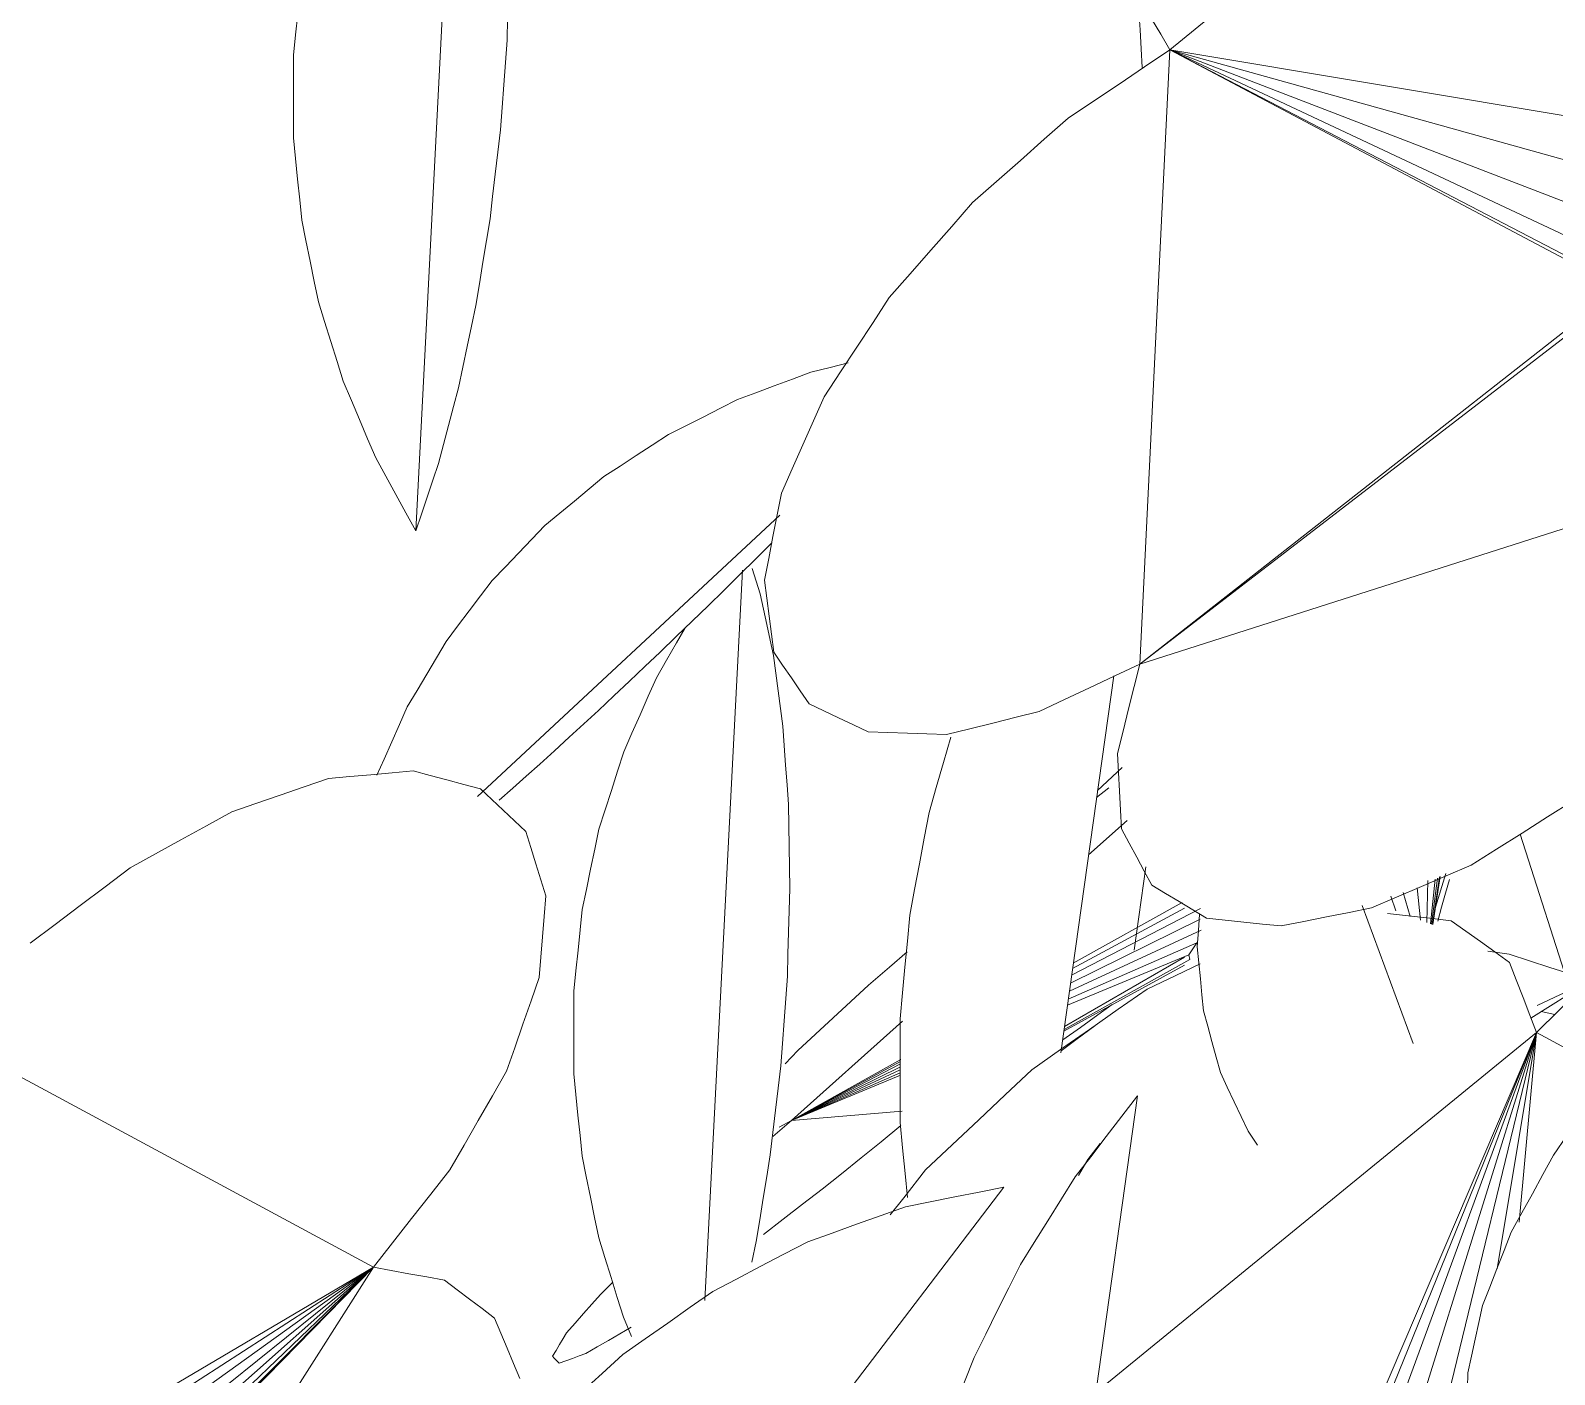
# Model space of a CAD drawing. Header units: metres. Extents: x 10.2 to 20.8, y -0.2 to 6.6.
# Drawn here: x 17.6673 to 17.74, y 1.1881 to 1.2522 of the extents above; entities that cross this region are included whole.
import ezdxf

# ---------------------------------------------------------------- set-up
doc = ezdxf.new("R2010")
doc.units = ezdxf.units.M
doc.layers.add('Importações nas famílias', color=250, linetype='Continuous', lineweight=5)
doc.layers.add('Vegetação', color=7, linetype='Continuous', lineweight=5)

# ---------------------------------------------------------------- blocks, each defined once
blk = doc.blocks.new('Planta_pergolado_12200 - plantas pergolado_skp_Component_12-V90-Corte 3')
at = {"layer": 'Importações nas famílias'}
blk.add_line((17.818677, 0.403052), (17.829521, 0.438018), dxfattribs=at)
at = {"layer": 'Importações nas famílias', "flags": 128}
for points in [[(17.827207, 0.437344), (17.827786, 0.437512), (17.828364, 0.437681), (17.828943, 0.437849), (17.829521, 0.438018)], [(17.825092, 0.436183), (17.82562, 0.436473), (17.826149, 0.436763), (17.826678, 0.437054), (17.827207, 0.437344)], [(17.823199, 0.434549), (17.823672, 0.434957), (17.824145, 0.435366), (17.824618, 0.435774), (17.825092, 0.436183)], [(17.82155, 0.432459), (17.821962, 0.432981), (17.822374, 0.433504), (17.822786, 0.434026), (17.823199, 0.434549)], [(17.820162, 0.429937), (17.820509, 0.430568), (17.820856, 0.431198), (17.821203, 0.431829), (17.82155, 0.432459)], [(17.819052, 0.427011), (17.81933, 0.427743), (17.819607, 0.428474), (17.819885, 0.429206), (17.820162, 0.429937)], [(17.818232, 0.423713), (17.818437, 0.424538), (17.818642, 0.425362), (17.818847, 0.426187), (17.819052, 0.427011)], [(17.818842, 0.426914), (17.818191, 0.425967), (17.81754, 0.42502), (17.81689, 0.424073), (17.816239, 0.423126)], [(17.81771, 0.42008), (17.817841, 0.420989), (17.817971, 0.421897), (17.818101, 0.422805), (17.818232, 0.423713)], [(17.816239, 0.423126), (17.815736, 0.422205), (17.815232, 0.421284), (17.814729, 0.420363), (17.814226, 0.419442)], [(17.817493, 0.416153), (17.817547, 0.417135), (17.817602, 0.418117), (17.817656, 0.419099), (17.81771, 0.42008)], [(17.814226, 0.419442), (17.813882, 0.418569), (17.813538, 0.417696), (17.813194, 0.416823), (17.81285, 0.415949)], [(17.817583, 0.411974), (17.817561, 0.413019), (17.817538, 0.414064), (17.817516, 0.415108), (17.817493, 0.416153)], [(17.81285, 0.415949), (17.812673, 0.415144), (17.812497, 0.41434), (17.81232, 0.413535), (17.812144, 0.41273)], [(17.812144, 0.41273), (17.812139, 0.412012), (17.812134, 0.411294), (17.812129, 0.410576), (17.812124, 0.409859)], [(17.817979, 0.407591), (17.81788, 0.408687), (17.817781, 0.409783), (17.817682, 0.410879), (17.817583, 0.411974)], [(17.812124, 0.409859), (17.812291, 0.409245), (17.812457, 0.408631), (17.812624, 0.408017), (17.812791, 0.407403)], [(17.812791, 0.407403), (17.813125, 0.406908), (17.81346, 0.406412), (17.813794, 0.405917), (17.814128, 0.405422)], [(17.818677, 0.403052), (17.818502, 0.404187), (17.818328, 0.405322), (17.818153, 0.406457), (17.817979, 0.407591)], [(17.814128, 0.405422), (17.814623, 0.405056), (17.815117, 0.404691), (17.815612, 0.404325), (17.816106, 0.40396)], [(17.816106, 0.40396), (17.816749, 0.403733), (17.817391, 0.403506), (17.818034, 0.403279), (17.818677, 0.403052)]]:
    blk.add_lwpolyline(points, dxfattribs=at)
blk = doc.blocks.new('Planta_pergolado_12200 - plantas pergolado_skp_Component_12-V428-Corte 3')
at = {"layer": 'Importações nas famílias'}
for p, q in [((17.712591, 1.147784), (17.720131, 1.201426)), ((17.718355, 1.199148), (17.717763, 1.198388)), ((17.717763, 1.198388), (17.717315, 1.19763))]:
    blk.add_line(p, q, dxfattribs=at)
at = {"layer": 'Importações nas famílias', "flags": 128}
for points in [[(17.717162, 1.197553), (17.717904, 1.198521), (17.718646, 1.199489), (17.719389, 1.200458), (17.720131, 1.201426)], [(17.714554, 1.193377), (17.715206, 1.194421), (17.715858, 1.195465), (17.71651, 1.196509), (17.717162, 1.197553)], [(17.712335, 1.188944), (17.712889, 1.190052), (17.713444, 1.191161), (17.713999, 1.192269), (17.714554, 1.193377)], [(17.71053, 1.184305), (17.710981, 1.185465), (17.711432, 1.186625), (17.711884, 1.187785), (17.712335, 1.188944)], [(17.709159, 1.179511), (17.709502, 1.18071), (17.709845, 1.181908), (17.710187, 1.183107), (17.71053, 1.184305)], [(17.708238, 1.174615), (17.708468, 1.175839), (17.708699, 1.177063), (17.708929, 1.178287), (17.709159, 1.179511)], [(17.707776, 1.169671), (17.707892, 1.170907), (17.708007, 1.172143), (17.708122, 1.173379), (17.708238, 1.174615)], [(17.707779, 1.164734), (17.707778, 1.165968), (17.707778, 1.167202), (17.707777, 1.168436), (17.707776, 1.169671)], [(17.708247, 1.159859), (17.70813, 1.161078), (17.708013, 1.162296), (17.707896, 1.163515), (17.707779, 1.164734)], [(17.709174, 1.155101), (17.708942, 1.15629), (17.70871, 1.15748), (17.708478, 1.158669), (17.708247, 1.159859)], [(17.71055, 1.150511), (17.710206, 1.151659), (17.709862, 1.152806), (17.709518, 1.153953), (17.709174, 1.155101)], [(17.711908, 1.147235), (17.711455, 1.148327), (17.711003, 1.149419), (17.71055, 1.150511)]]:
    blk.add_lwpolyline(points, dxfattribs=at)
blk = doc.blocks.new('Planta_pergolado_12200 - plantas pergolado_skp_Component_12-V429-Corte 3')
at = {"layer": 'Importações nas famílias'}
for p, q in [((17.733286, 1.203913), (17.730853, 1.210503)), ((17.732228, 1.210942), (17.732459, 1.210248)), ((17.725858, 1.199072), (17.725407, 1.199731))]:
    blk.add_line(p, q, dxfattribs=at)
at = {"layer": 'Importações nas famílias', "flags": 128}
for points in [[(17.722988, 1.208532), (17.723044, 1.209312), (17.7231, 1.210093)], [(17.723283, 1.205482), (17.723209, 1.206245), (17.723135, 1.207007), (17.723062, 1.20777), (17.722988, 1.208532)], [(17.724092, 1.202538), (17.723889, 1.203274), (17.723687, 1.20401), (17.723485, 1.204746), (17.723283, 1.205482)], [(17.725407, 1.199731), (17.725078, 1.200433), (17.724749, 1.201134), (17.72442, 1.201836), (17.724092, 1.202538)]]:
    blk.add_lwpolyline(points, dxfattribs=at)
blk = doc.blocks.new('Planta_pergolado_12200 - plantas pergolado_skp_Component_17-V430-Corte 3')
at = {"layer": 'Importações nas famílias'}
for p, q in [((17.721675, 1.251322), (17.757559, 1.280626)), ((17.721675, 1.251322), (17.720244, 1.222017)), ((17.743469, 1.247682), (17.721675, 1.251322)), ((17.742349, 1.245568), (17.721675, 1.251322)), ((17.741755, 1.243599), (17.721675, 1.251322)), ((17.741728, 1.241907), (17.721675, 1.251322)), ((17.74227, 1.240609), (17.721675, 1.251322)), ((17.743128, 1.239957), (17.721675, 1.251322)), ((17.720244, 1.222017), (17.743128, 1.239957)), ((17.743344, 1.239793), (17.720244, 1.222017)), ((17.720244, 1.222017), (17.755244, 1.23321))]:
    blk.add_line(p, q, dxfattribs=at)
at = {"layer": 'Importações nas famílias', "flags": 128}
for points in [[(17.721675, 1.251322), (17.72124, 1.252066), (17.720806, 1.252811), (17.720371, 1.253556), (17.719936, 1.254301)], [(17.716828, 1.248067), (17.718039, 1.248881), (17.719251, 1.249694), (17.720463, 1.250508), (17.721675, 1.251322)], [(17.712262, 1.244036), (17.713404, 1.245044), (17.714545, 1.246051), (17.715686, 1.247059), (17.716828, 1.248067)], [(17.70829, 1.239503), (17.709283, 1.240636), (17.710276, 1.241769), (17.711269, 1.242902), (17.712262, 1.244036)], [(17.70518, 1.234776), (17.705958, 1.235958), (17.706735, 1.237139), (17.707512, 1.238321), (17.70829, 1.239503)], [(17.703147, 1.230179), (17.703655, 1.231328), (17.704163, 1.232478), (17.704672, 1.233627), (17.70518, 1.234776)], [(17.702327, 1.226024), (17.702532, 1.227063), (17.702737, 1.228101), (17.702942, 1.22914), (17.703147, 1.230179)], [(17.702776, 1.222594), (17.702664, 1.223452), (17.702551, 1.224309), (17.702439, 1.225167), (17.702327, 1.226024)], [(17.704465, 1.220124), (17.704043, 1.220742), (17.703621, 1.221359), (17.703199, 1.221977), (17.702776, 1.222594)], [(17.720244, 1.222017), (17.719045, 1.221453), (17.717845, 1.220889), (17.716646, 1.220325), (17.715446, 1.219761)], [(17.719174, 1.21775), (17.719442, 1.218817), (17.719709, 1.219883), (17.719977, 1.22095), (17.720244, 1.222017)], [(17.707278, 1.218781), (17.706575, 1.219117), (17.705872, 1.219453), (17.705169, 1.219788), (17.704465, 1.220124)], [(17.715446, 1.219761), (17.71434, 1.219485), (17.713235, 1.219209), (17.712129, 1.218933), (17.711024, 1.218657)], [(17.711024, 1.218657), (17.710087, 1.218688), (17.709151, 1.218719), (17.708215, 1.21875), (17.707278, 1.218781)], [(17.71937, 1.214155), (17.719321, 1.215053), (17.719272, 1.215952), (17.719223, 1.216851), (17.719174, 1.21775)], [(17.740919, 1.215495), (17.739703, 1.214727), (17.738487, 1.21396), (17.737271, 1.213192), (17.736055, 1.212425)], [(17.720817, 1.211477), (17.720456, 1.212146), (17.720094, 1.212816), (17.719732, 1.213485), (17.71937, 1.214155)], [(17.736055, 1.212425), (17.734868, 1.211916), (17.73368, 1.211407), (17.732493, 1.210898), (17.731306, 1.210389)], [(17.723419, 1.209898), (17.722768, 1.210293), (17.722118, 1.210688), (17.721468, 1.211082), (17.720817, 1.211477)], [(17.731306, 1.210389), (17.730229, 1.210174), (17.729151, 1.209958), (17.728074, 1.209743), (17.726996, 1.209528)], [(17.726996, 1.209528), (17.726102, 1.20962), (17.725207, 1.209713), (17.724313, 1.209806), (17.723419, 1.209898)]]:
    blk.add_lwpolyline(points, dxfattribs=at)
blk = doc.blocks.new('Planta_pergolado_12200 - plantas pergolado_skp_Component_16-V431-Corte 3')
for name, p in [('Planta_pergolado_12200 - plantas pergolado_skp_Component_17-V430-Corte 3', (0, 0)), ('Planta_pergolado_12200 - plantas pergolado_skp_Component_12-V90-Corte 3', (-0.076253, 0.775471)), ('Planta_pergolado_12200 - plantas pergolado_skp_Component_12-V429-Corte 3', (0, 0)), ('Planta_pergolado_12200 - plantas pergolado_skp_Component_12-V428-Corte 3', (0, 0))]:
    blk.add_blockref(name, p)
blk = doc.blocks.new('Planta_pergolado_12200 - plantas pergolado_skp_-V432-Corte 3')
blk.add_blockref('Planta_pergolado_12200 - plantas pergolado_skp_Component_16-V431-Corte 3', (0, 0))
blk = doc.blocks.new('Planta_pergolado_12200 - plantas pergolado_skp_-3067429-Corte 3')
blk.add_blockref('Planta_pergolado_12200 - plantas pergolado_skp_-V432-Corte 3', (0, 0))
blk = doc.blocks.new('Planta_pergolado_12200 - plantas pergolado_skp_-3067432-Corte 3')
blk.add_blockref('Planta_pergolado_12200 - plantas pergolado_skp_-3067429-Corte 3', (0, 0))
blk = doc.blocks.new('Planta_pergolado_12200 - plantas pergolado_skp_Component_12-V548-Corte 3')
at = {"layer": 'Importações nas famílias'}
blk.add_line((17.688643, 1.215708), (17.703072, 1.229129), dxfattribs=at)
at = {"layer": 'Importações nas famílias', "flags": 128}
for points in [[(17.701052, 1.23464), (17.701927, 1.234965), (17.702802, 1.235291), (17.703676, 1.235617), (17.704551, 1.235942)], [(17.704551, 1.235942), (17.705464, 1.236174), (17.706322, 1.236391)], [(17.697746, 1.232974), (17.698572, 1.23339), (17.699399, 1.233807), (17.700226, 1.234223), (17.701052, 1.23464)], [(17.694669, 1.230963), (17.695438, 1.231466), (17.696207, 1.231969), (17.696976, 1.232471), (17.697746, 1.232974)], [(17.691854, 1.228631), (17.692558, 1.229214), (17.693261, 1.229797), (17.693965, 1.23038), (17.694669, 1.230963)], [(17.689335, 1.226002), (17.689965, 1.226659), (17.690595, 1.227316), (17.691225, 1.227974), (17.691854, 1.228631)], [(17.702684, 1.227799), (17.701922, 1.227044), (17.701159, 1.226289), (17.700397, 1.225534)], [(17.687138, 1.223106), (17.687687, 1.22383), (17.688236, 1.224554), (17.688786, 1.225278), (17.689335, 1.226002)], [(17.700397, 1.225534), (17.699637, 1.2248), (17.698878, 1.224065), (17.698119, 1.223331), (17.69736, 1.222597)], [(17.685288, 1.219975), (17.68575, 1.220758), (17.686213, 1.221541), (17.686675, 1.222323), (17.687138, 1.223106)], [(17.69736, 1.222597), (17.696621, 1.221901), (17.695883, 1.221205), (17.695145, 1.220509), (17.694407, 1.219813)], [(17.68384, 1.216723), (17.684176, 1.217477), (17.684547, 1.21831), (17.684917, 1.219143), (17.685288, 1.219975)], [(17.694407, 1.219813), (17.693707, 1.219171), (17.693007, 1.21853), (17.692307, 1.217888), (17.691608, 1.217247)], [(17.691608, 1.217247), (17.690963, 1.216674), (17.690318, 1.216102), (17.689673, 1.21553)]]:
    blk.add_lwpolyline(points, dxfattribs=at)
blk = doc.blocks.new('Planta_pergolado_12200 - plantas pergolado_skp_Component_12-V549-Corte 3')
at = {"layer": 'Importações nas famílias'}
for p, q in [((17.699481, 1.19166), (17.701278, 1.226498)), ((17.701941, 1.194473), (17.701734, 1.193493)), ((17.695993, 1.189946), (17.695604, 1.190861))]:
    blk.add_line(p, q, dxfattribs=at)
at = {"layer": 'Importações nas famílias', "flags": 128}
for points in [[(17.701738, 1.226578), (17.701935, 1.225973), (17.702132, 1.225367)], [(17.702132, 1.225367), (17.702289, 1.224635), (17.702445, 1.223902), (17.702602, 1.223169), (17.702759, 1.222436)], [(17.697178, 1.221372), (17.697657, 1.222205), (17.698136, 1.223037), (17.698544, 1.223747)], [(17.702759, 1.222436), (17.702871, 1.221593), (17.702984, 1.22075), (17.703097, 1.219906), (17.703209, 1.219063)], [(17.695619, 1.217839), (17.696009, 1.218723), (17.696399, 1.219606), (17.696788, 1.220489), (17.697178, 1.221372)], [(17.703209, 1.219063), (17.703276, 1.21813), (17.703342, 1.217196), (17.703408, 1.216262), (17.703474, 1.215329)], [(17.694434, 1.214141), (17.69473, 1.215066), (17.695027, 1.21599), (17.695323, 1.216915), (17.695619, 1.217839)], [(17.703474, 1.215329), (17.703492, 1.214327), (17.70351, 1.213324), (17.703528, 1.212322), (17.703546, 1.21132)], [(17.693636, 1.210319), (17.693835, 1.211275), (17.694035, 1.21223), (17.694234, 1.213186), (17.694434, 1.214141)], [(17.703546, 1.21132), (17.703515, 1.210273), (17.703484, 1.209226), (17.703454, 1.208178), (17.703423, 1.207131)], [(17.693233, 1.206416), (17.693334, 1.207392), (17.693435, 1.208368), (17.693535, 1.209344), (17.693636, 1.210319)], [(17.703423, 1.207131), (17.703345, 1.206063), (17.703266, 1.204996), (17.703188, 1.203928), (17.703109, 1.20286)], [(17.693231, 1.202475), (17.693232, 1.20346), (17.693232, 1.204446), (17.693233, 1.205431), (17.693233, 1.206416)], [(17.693629, 1.19854), (17.69353, 1.199524), (17.69343, 1.200507), (17.693331, 1.201491), (17.693231, 1.202475)], [(17.703109, 1.20286), (17.702985, 1.201797), (17.70286, 1.200734), (17.702736, 1.199671), (17.702611, 1.198607)], [(17.694423, 1.194654), (17.694225, 1.195625), (17.694026, 1.196597), (17.693828, 1.197568), (17.693629, 1.19854)], [(17.702611, 1.198607), (17.702444, 1.197574), (17.702276, 1.19654), (17.702109, 1.195506), (17.701941, 1.194473)], [(17.695604, 1.190861), (17.695309, 1.191809), (17.695014, 1.192757), (17.694719, 1.193706), (17.694423, 1.194654)]]:
    blk.add_lwpolyline(points, dxfattribs=at)
blk = doc.blocks.new('Planta_pergolado_12200 - plantas pergolado_skp_Component_16-V554-Corte 3')
for name in ['Planta_pergolado_12200 - plantas pergolado_skp_Component_12-V548-Corte 3', 'Planta_pergolado_12200 - plantas pergolado_skp_Component_12-V549-Corte 3']:
    blk.add_blockref(name, (0, 0))
blk = doc.blocks.new('Planta_pergolado_12200 - plantas pergolado_skp_-3067434-Corte 3')
at = {"layer": 'Importações nas famílias'}
blk.add_line((17.719973, 1.208374), (17.720534, 1.212353), dxfattribs=at)
blk.add_blockref('Planta_pergolado_12200 - plantas pergolado_skp_Component_16-V554-Corte 3', (0, 0))
blk = doc.blocks.new('Planta_pergolado_12200 - plantas pergolado_skp_Component_12-V127-Corte 3')
at = {"layer": 'Importações nas famílias'}
blk.add_line((17.760917, 1.028088), (17.763123, 1.070866), dxfattribs=at)
at = {"layer": 'Importações nas famílias', "flags": 128}
for points in [[(17.763584, 1.070947), (17.763781, 1.070342), (17.763978, 1.069736)], [(17.763978, 1.069736), (17.764134, 1.069003), (17.764291, 1.06827), (17.764448, 1.067538), (17.764604, 1.066805)], [(17.759024, 1.065741), (17.759503, 1.066573), (17.759981, 1.067406), (17.76039, 1.068115)], [(17.764604, 1.066805), (17.764717, 1.065962), (17.76483, 1.065118), (17.764942, 1.064275), (17.765055, 1.063432)], [(17.757465, 1.062208), (17.757855, 1.063091), (17.758244, 1.063975), (17.758634, 1.064858), (17.759024, 1.065741)], [(17.765055, 1.063432), (17.765121, 1.062499), (17.765187, 1.061565), (17.765253, 1.060631), (17.765319, 1.059698)], [(17.75628, 1.05851), (17.756576, 1.059435), (17.756872, 1.060359), (17.757168, 1.061284), (17.757465, 1.062208)], [(17.765319, 1.059698), (17.765337, 1.058695), (17.765355, 1.057693), (17.765373, 1.056691), (17.765391, 1.055689)], [(17.755481, 1.054688), (17.755681, 1.055644), (17.75588, 1.056599), (17.75608, 1.057555), (17.75628, 1.05851)], [(17.765391, 1.055689), (17.765361, 1.054642), (17.76533, 1.053594), (17.765299, 1.052547), (17.765269, 1.0515)], [(17.755079, 1.050785), (17.755179, 1.051761), (17.75528, 1.052737), (17.755381, 1.053712), (17.755481, 1.054688)], [(17.765269, 1.0515), (17.76519, 1.050432), (17.765112, 1.049364), (17.765033, 1.048297), (17.764955, 1.047229)], [(17.755077, 1.046844), (17.755077, 1.047829), (17.755078, 1.048814), (17.755078, 1.0498), (17.755079, 1.050785)], [(17.755475, 1.042909), (17.755375, 1.043892), (17.755276, 1.044876), (17.755176, 1.04586), (17.755077, 1.046844)], [(17.764955, 1.047229), (17.76483, 1.046166), (17.764706, 1.045103), (17.764581, 1.044039), (17.764457, 1.042976)], [(17.764457, 1.042976), (17.764289, 1.041943), (17.764122, 1.040909), (17.763954, 1.039875), (17.763787, 1.038842)], [(17.756269, 1.039023), (17.75607, 1.039994), (17.755872, 1.040966), (17.755673, 1.041937), (17.755475, 1.042909)], [(17.75745, 1.03523), (17.757155, 1.036178), (17.756859, 1.037126), (17.756564, 1.038074), (17.756269, 1.039023)], [(17.763787, 1.038842), (17.76358, 1.037862), (17.763373, 1.036882), (17.763166, 1.035902), (17.76296, 1.034922)], [(17.759005, 1.031571), (17.758616, 1.032486), (17.758228, 1.0334), (17.757839, 1.034315), (17.75745, 1.03523)], [(17.76296, 1.034922), (17.762719, 1.034019), (17.762478, 1.033116), (17.762237, 1.032212), (17.761996, 1.031309)], [(17.760917, 1.028088), (17.760439, 1.028959), (17.759961, 1.02983), (17.759483, 1.030701), (17.759005, 1.031571)], [(17.761996, 1.031309), (17.761726, 1.030504), (17.761456, 1.029699), (17.761187, 1.028894), (17.760917, 1.028088)]]:
    blk.add_lwpolyline(points, dxfattribs=at)
blk = doc.blocks.new('Planta_pergolado_12200 - plantas pergolado_skp_Component_16-V626-Corte 3')
blk.add_blockref('Planta_pergolado_12200 - plantas pergolado_skp_Component_12-V127-Corte 3', (-0.075223, 0.200284))
blk = doc.blocks.new('Planta_pergolado_12200 - plantas pergolado_skp_Component_17-V705-Corte 3')
at = {"layer": 'Importações nas famílias'}
for p, q in [((17.71814, 1.187263), (17.739172, 1.204438)), ((17.739172, 1.204438), (17.725082, 1.171495)), ((17.726653, 1.173608), (17.739172, 1.204438)), ((17.728567, 1.175578), (17.739172, 1.204438)), ((17.739172, 1.204438), (17.730695, 1.17727)), ((17.739172, 1.204438), (17.732889, 1.178568)), ((17.737296, 1.193167), (17.739172, 1.204438)), ((17.73834, 1.195401), (17.739172, 1.204438)), ((17.742885, 1.202435), (17.739172, 1.204438))]:
    blk.add_line(p, q, dxfattribs=at)
at = {"layer": 'Importações nas famílias', "flags": 128}
for points in [[(17.732059, 1.210119), (17.733073, 1.210005), (17.734087, 1.209892), (17.735102, 1.209778)], [(17.735102, 1.209778), (17.735799, 1.209281), (17.736496, 1.208784), (17.737193, 1.208287), (17.73789, 1.20779)], [(17.739172, 1.204438), (17.740263, 1.205505), (17.741354, 1.206572), (17.742445, 1.207639), (17.743536, 1.208706)], [(17.72059, 1.206518), (17.721959, 1.207167), (17.723127, 1.207721)], [(17.73789, 1.20779), (17.738211, 1.206952), (17.738531, 1.206114), (17.738851, 1.205276), (17.739172, 1.204438)], [(17.715086, 1.202667), (17.716462, 1.20363), (17.717838, 1.204592), (17.719214, 1.205555), (17.72059, 1.206518)], [(17.710024, 1.197889), (17.711289, 1.199084), (17.712555, 1.200278), (17.71382, 1.201472), (17.715086, 1.202667)], [(17.708325, 1.195741), (17.708977, 1.196565), (17.710024, 1.197889)]]:
    blk.add_lwpolyline(points, dxfattribs=at)
blk = doc.blocks.new('Planta_pergolado_12200 - plantas pergolado_skp_Component_16-V706-Corte 3')
blk.add_blockref('Planta_pergolado_12200 - plantas pergolado_skp_Component_17-V705-Corte 3', (0, 0))
blk = doc.blocks.new('Planta_pergolado_12200 - plantas pergolado_skp_Component_12-V114-Corte 3')
at = {"layer": 'Importações nas famílias'}
for p, q in [((17.974504, 0.608901), (17.940565, 0.564417)), ((17.951484, 0.596304), (17.952363, 0.597322)), ((17.941669, 0.5791), (17.942096, 0.58029))]:
    blk.add_line(p, q, dxfattribs=at)
at = {"layer": 'Importações nas famílias', "flags": 128}
for points in [[(17.96981, 0.607965), (17.970983, 0.608199), (17.972157, 0.608433), (17.97333, 0.608667), (17.974504, 0.608901)], [(17.965141, 0.606293), (17.966308, 0.606711), (17.967475, 0.607129), (17.968642, 0.607547), (17.96981, 0.607965)], [(17.960607, 0.603922), (17.96174, 0.604514), (17.962874, 0.605107), (17.964007, 0.6057), (17.965141, 0.606293)], [(17.956314, 0.600908), (17.957387, 0.601661), (17.95846, 0.602415), (17.959534, 0.603168), (17.960607, 0.603922)], [(17.952363, 0.597322), (17.953351, 0.598219), (17.954339, 0.599115), (17.955326, 0.600012), (17.956314, 0.600908)], [(17.940587, 0.57411), (17.940858, 0.575358), (17.941128, 0.576605), (17.941399, 0.577853), (17.941669, 0.5791)], [(17.940216, 0.569177), (17.940309, 0.570411), (17.940402, 0.571644), (17.940495, 0.572877), (17.940587, 0.57411)], [(17.940565, 0.564417), (17.940478, 0.565607), (17.940391, 0.566797), (17.940304, 0.567987), (17.940216, 0.569177)]]:
    blk.add_lwpolyline(points, dxfattribs=at)
blk = doc.blocks.new('Planta_pergolado_12200 - plantas pergolado_skp_Component_17-V717-Corte 3')
at = {"layer": 'Importações nas famílias'}
for p, q in [((17.683666, 1.193245), (17.662919, 1.204438)), ((17.683666, 1.193245), (17.657708, 1.166733)), ((17.683666, 1.193245), (17.660604, 1.157023)), ((17.660637, 1.179662), (17.683666, 1.193245)), ((17.683666, 1.193245), (17.662045, 1.171495)), ((17.683666, 1.193245), (17.66217, 1.179383)), ((17.683666, 1.193245), (17.663166, 1.173608)), ((17.683666, 1.193245), (17.663244, 1.178568)), ((17.683666, 1.193245), (17.66376, 1.175578)), ((17.683666, 1.193245), (17.663787, 1.17727))]:
    blk.add_line(p, q, dxfattribs=at)
at = {"layer": 'Importações nas famílias', "flags": 128}
for points in [[(17.681524, 1.216557), (17.682537, 1.21665), (17.683549, 1.216742), (17.684562, 1.216835), (17.685574, 1.216928)], [(17.685574, 1.216928), (17.686377, 1.216712), (17.68718, 1.216497), (17.687984, 1.216282), (17.688787, 1.216066)], [(17.676913, 1.214979), (17.678066, 1.215373), (17.679219, 1.215768), (17.680371, 1.216162), (17.681524, 1.216557)], [(17.688787, 1.216066), (17.689326, 1.215557), (17.689865, 1.215049), (17.690405, 1.21454), (17.690944, 1.214031)], [(17.672056, 1.212301), (17.67327, 1.21297), (17.674485, 1.21364), (17.675699, 1.214309), (17.676913, 1.214979)], [(17.690944, 1.214031), (17.691182, 1.213263), (17.691421, 1.212496), (17.691659, 1.211728), (17.691898, 1.21096)], [(17.667282, 1.208706), (17.668476, 1.209604), (17.669669, 1.210503), (17.670862, 1.211402), (17.672056, 1.212301)], [(17.691898, 1.21096), (17.691819, 1.209986), (17.691741, 1.209012), (17.691662, 1.208038), (17.691584, 1.207064)], [(17.691584, 1.207064), (17.691194, 1.20595), (17.690803, 1.204835), (17.690413, 1.203721), (17.690023, 1.202607)], [(17.690023, 1.202607), (17.689348, 1.201429), (17.688673, 1.20025), (17.687998, 1.199072), (17.687323, 1.197894)], [(17.687323, 1.197894), (17.686408, 1.196732), (17.685494, 1.195569), (17.68458, 1.194407), (17.683666, 1.193245)], [(17.683666, 1.193245), (17.684516, 1.193091), (17.685366, 1.192936), (17.686216, 1.192782), (17.687065, 1.192628)], [(17.687065, 1.192628), (17.687661, 1.192176), (17.688257, 1.191723), (17.688852, 1.191271), (17.689448, 1.190819)], [(17.689448, 1.190819), (17.689748, 1.190099), (17.690049, 1.189379), (17.69035, 1.18866), (17.69065, 1.18794)]]:
    blk.add_lwpolyline(points, dxfattribs=at)
blk = doc.blocks.new('Planta_pergolado_12200 - plantas pergolado_skp_Component_16-V718-Corte 3')
for name, p in [('Planta_pergolado_12200 - plantas pergolado_skp_Component_17-V717-Corte 3', (0, 0)), ('Planta_pergolado_12200 - plantas pergolado_skp_Component_12-V114-Corte 3', (-0.260747, 0.588168))]:
    blk.add_blockref(name, p)
blk = doc.blocks.new('Planta_pergolado_12200 - plantas pergolado_skp_-V719-Corte 3')
for name in ['Planta_pergolado_12200 - plantas pergolado_skp_Component_16-V718-Corte 3', 'Planta_pergolado_12200 - plantas pergolado_skp_Component_16-V706-Corte 3']:
    blk.add_blockref(name, (0, 0))
blk = doc.blocks.new('Planta_pergolado_12200 - plantas pergolado_skp_-3067436-Corte 3')
for name in ['Planta_pergolado_12200 - plantas pergolado_skp_Component_16-V626-Corte 3', 'Planta_pergolado_12200 - plantas pergolado_skp_-V719-Corte 3']:
    blk.add_blockref(name, (0, 0))
blk = doc.blocks.new('Planta_pergolado_12200 - plantas pergolado_skp_Component_12-V725-Corte 3')
at = {"layer": 'Importações nas famílias'}
blk.add_line((17.71823, 1.215996), (17.719398, 1.217082), dxfattribs=at)
blk = doc.blocks.new('Planta_pergolado_12200 - plantas pergolado_skp_Component_16-V726-Corte 3')
blk.add_blockref('Planta_pergolado_12200 - plantas pergolado_skp_Component_12-V725-Corte 3', (0, 0))
blk = doc.blocks.new('Planta_pergolado_12200 - plantas pergolado_skp_-3067438-Corte 3')
blk.add_blockref('Planta_pergolado_12200 - plantas pergolado_skp_Component_16-V726-Corte 3', (0, 0))
blk = doc.blocks.new('Planta_pergolado_12200 - plantas pergolado_skp_Component_12-V801-Corte 3')
at = {"layer": 'Importações nas famílias'}
blk.add_line((17.739404, 1.205442), (17.740047, 1.205307), dxfattribs=at)
at = {"layer": 'Importações nas famílias', "flags": 128}
for points in [[(17.745324, 1.212877), (17.744819, 1.213421), (17.744315, 1.213965), (17.743811, 1.214509)], [(17.74658, 1.210932), (17.7462, 1.21152), (17.745762, 1.212198), (17.745324, 1.212877)]]:
    blk.add_lwpolyline(points, dxfattribs=at)
blk = doc.blocks.new('Planta_pergolado_12200 - plantas pergolado_skp_Component_12-V802-Corte 3')
at = {"layer": 'Importações nas famílias'}
blk.add_line((17.734357, 1.210419), (17.734856, 1.212031), dxfattribs=at)
at = {"layer": 'Importações nas famílias', "flags": 128}
blk.add_lwpolyline([(17.734465, 1.209757), (17.734648, 1.210422), (17.734832, 1.211087), (17.735016, 1.211752)], dxfattribs=at)
blk = doc.blocks.new('Planta_pergolado_12200 - plantas pergolado_skp_Component_12-V803-Corte 3')
at = {"layer": 'Importações nas famílias'}
for p, q in [((17.737869, 1.208175), (17.73686, 1.208327)), ((17.738908, 1.205129), (17.741755, 1.206924))]:
    blk.add_line(p, q, dxfattribs=at)
at = {"layer": 'Importações nas famílias', "flags": 128}
for points in [[(17.741755, 1.206924), (17.740784, 1.207236), (17.739812, 1.207549), (17.738841, 1.207862), (17.737869, 1.208175)], [(17.739204, 1.205735), (17.740054, 1.206131), (17.740905, 1.206527), (17.741755, 1.206924)], [(17.718101, 1.204765), (17.717258, 1.20414), (17.716483, 1.203564)]]:
    blk.add_lwpolyline(points, dxfattribs=at)
blk = doc.blocks.new('Planta_pergolado_12200 - plantas pergolado_skp_Component_17-V805-Corte 3')
at = {"layer": 'Importações nas famílias'}
for p, q in [((17.718769, 1.216114), (17.718183, 1.215663)), ((17.719637, 1.214557), (17.717797, 1.212913)), ((17.733943, 1.209695), (17.733992, 1.211703)), ((17.734121, 1.209631), (17.734343, 1.211759)), ((17.734168, 1.209615), (17.734443, 1.211812)), ((17.734213, 1.209599), (17.734545, 1.211866)), ((17.734229, 1.209593), (17.734583, 1.211886)), ((17.733141, 1.209981), (17.732813, 1.211129)), ((17.733642, 1.209803), (17.733486, 1.211345)), ((17.723142, 1.210363), (17.71699, 1.207176)), ((17.722374, 1.210381), (17.717035, 1.207497)), ((17.717071, 1.20775), (17.722258, 1.210643)), ((17.716938, 1.206804), (17.723124, 1.209848)), ((17.716883, 1.20641), (17.723174, 1.209333)), ((17.722577, 1.208157), (17.716789, 1.205743)), ((17.722967, 1.20873), (17.716831, 1.20604)), ((17.722967, 1.20873), (17.722577, 1.208157)), ((17.722577, 1.208157), (17.722629, 1.207933)), ((17.716616, 1.204512), (17.722374, 1.207664)), ((17.716626, 1.204587), (17.722629, 1.207933)), ((17.722374, 1.20804), (17.716647, 1.204734)), ((17.708917, 1.204982), (17.703618, 1.200248)), ((17.703927, 1.203579), (17.703315, 1.20295)), ((17.703618, 1.200248), (17.708833, 1.203156)), ((17.708828, 1.203063), (17.703618, 1.200248)), ((17.708823, 1.202944), (17.703618, 1.200248)), ((17.703618, 1.200248), (17.708816, 1.202806)), ((17.703618, 1.200248), (17.708808, 1.202659)), ((17.708813, 1.202525), (17.703618, 1.200248)), ((17.708818, 1.202417), (17.703618, 1.200248)), ((17.703618, 1.200248), (17.702727, 1.199483)), ((17.703034, 1.199921), (17.703618, 1.200248)), ((17.708901, 1.200696), (17.703618, 1.200248)), ((17.695096, 1.192534), (17.694502, 1.191948))]:
    blk.add_line(p, q, dxfattribs=at)
at = {"layer": 'Importações nas famílias', "flags": 128}
for points in [[(17.70914, 1.208298), (17.708297, 1.207569), (17.707296, 1.206703)], [(17.707296, 1.206703), (17.706454, 1.205922), (17.705611, 1.205141), (17.704769, 1.20436), (17.703927, 1.203579)], [(17.716576, 1.204089), (17.717409, 1.204688), (17.718243, 1.205287), (17.71892, 1.205773)], [(17.70601, 1.197696), (17.706953, 1.198465), (17.707896, 1.199234), (17.708839, 1.200002)], [(17.702285, 1.194813), (17.703216, 1.195534), (17.704147, 1.196254), (17.705078, 1.196975), (17.70601, 1.197696)], [(17.694502, 1.191948), (17.694099, 1.191491), (17.693695, 1.191033), (17.693292, 1.190576), (17.692889, 1.190119)], [(17.692889, 1.190119), (17.692721, 1.189839), (17.692553, 1.189559), (17.692385, 1.189279), (17.692217, 1.188999)], [(17.693812, 1.189134), (17.694352, 1.189446), (17.694891, 1.189758), (17.695431, 1.190069), (17.695971, 1.190381)], [(17.692217, 1.188999), (17.692295, 1.188915), (17.692374, 1.188831), (17.692453, 1.188747), (17.692532, 1.188663)], [(17.692532, 1.188663), (17.692852, 1.188781), (17.693172, 1.188899), (17.693492, 1.189017), (17.693812, 1.189134)]]:
    blk.add_lwpolyline(points, dxfattribs=at)
blk = doc.blocks.new('Planta_pergolado_12200 - plantas pergolado_skp_Component_16-V806-Corte 3')
for name in ['Planta_pergolado_12200 - plantas pergolado_skp_Component_17-V805-Corte 3', 'Planta_pergolado_12200 - plantas pergolado_skp_Component_12-V801-Corte 3', 'Planta_pergolado_12200 - plantas pergolado_skp_Component_12-V802-Corte 3', 'Planta_pergolado_12200 - plantas pergolado_skp_Component_12-V803-Corte 3']:
    blk.add_blockref(name, (0, 0))
blk = doc.blocks.new('Planta_pergolado_12200 - plantas pergolado_skp_Component_12-V860-Corte 3')
at = {"layer": 'Importações nas famílias'}
blk.add_line((17.71647, 1.203475), (17.718997, 1.221453), dxfattribs=at)
at = {"layer": 'Importações nas famílias', "flags": 128}
for points in [[(17.71019, 1.214935), (17.710532, 1.216133), (17.710875, 1.217332), (17.711218, 1.218531)], [(17.709268, 1.210038), (17.709499, 1.211262), (17.709729, 1.212487), (17.709959, 1.213711), (17.71019, 1.214935)], [(17.708807, 1.205094), (17.708922, 1.20633), (17.709037, 1.207566), (17.709153, 1.208802), (17.709268, 1.210038)], [(17.708809, 1.200157), (17.708809, 1.201392), (17.708808, 1.202626), (17.708807, 1.20386), (17.708807, 1.205094)], [(17.709153, 1.196574), (17.709043, 1.19772), (17.708926, 1.198939), (17.708809, 1.200157)]]:
    blk.add_lwpolyline(points, dxfattribs=at)
blk = doc.blocks.new('Planta_pergolado_12200 - plantas pergolado_skp_Component_17-V861-Corte 3')
at = {"layer": 'Importações nas famílias', "flags": 128}
blk.add_lwpolyline([(17.720351, 1.250477), (17.720302, 1.251376), (17.720254, 1.252275), (17.720205, 1.253174)], dxfattribs=at)
blk = doc.blocks.new('Planta_pergolado_12200 - plantas pergolado_skp_Component_16-V862-Corte 3')
for name in ['Planta_pergolado_12200 - plantas pergolado_skp_Component_17-V861-Corte 3', 'Planta_pergolado_12200 - plantas pergolado_skp_Component_12-V860-Corte 3']:
    blk.add_blockref(name, (0, 0))
blk = doc.blocks.new('Planta_pergolado_12200 - plantas pergolado_skp_-V896-Corte 3')
blk.add_blockref('Planta_pergolado_12200 - plantas pergolado_skp_Component_16-V862-Corte 3', (0, 0))
blk = doc.blocks.new('Planta_pergolado_12200 - plantas pergolado_skp_-3067440-Corte 3')
at = {"layer": 'Importações nas famílias'}
blk.add_line((17.738392, 1.213909), (17.740886, 1.206115), dxfattribs=at)
for name in ['Planta_pergolado_12200 - plantas pergolado_skp_-V896-Corte 3', 'Planta_pergolado_12200 - plantas pergolado_skp_Component_16-V806-Corte 3']:
    blk.add_blockref(name, (0, 0))
blk = doc.blocks.new('Planta_pergolado_12200 - plantas pergolado_skp_-3067443-Corte 3')
for name in ['Planta_pergolado_12200 - plantas pergolado_skp_-3067440-Corte 3', 'Planta_pergolado_12200 - plantas pergolado_skp_-3067436-Corte 3', 'Planta_pergolado_12200 - plantas pergolado_skp_-3067438-Corte 3', 'Planta_pergolado_12200 - plantas pergolado_skp_-3067434-Corte 3']:
    blk.add_blockref(name, (0, 0))
blk = doc.blocks.new('Planta_pergolado_12200 - Planta_pergolado_12200-3075656-Corte 3')
for name in ['Planta_pergolado_12200 - plantas pergolado_skp_-3067443-Corte 3', 'Planta_pergolado_12200 - plantas pergolado_skp_-3067432-Corte 3']:
    blk.add_blockref(name, (0, 0))

msp = doc.modelspace()

# ---------------------------------------------------------------- block references
at = {"layer": 'Vegetação', "color": 250}
msp.add_blockref('Planta_pergolado_12200 - Planta_pergolado_12200-3075656-Corte 3', (0, 0), dxfattribs=at)

doc.saveas('drawing.dxf')
